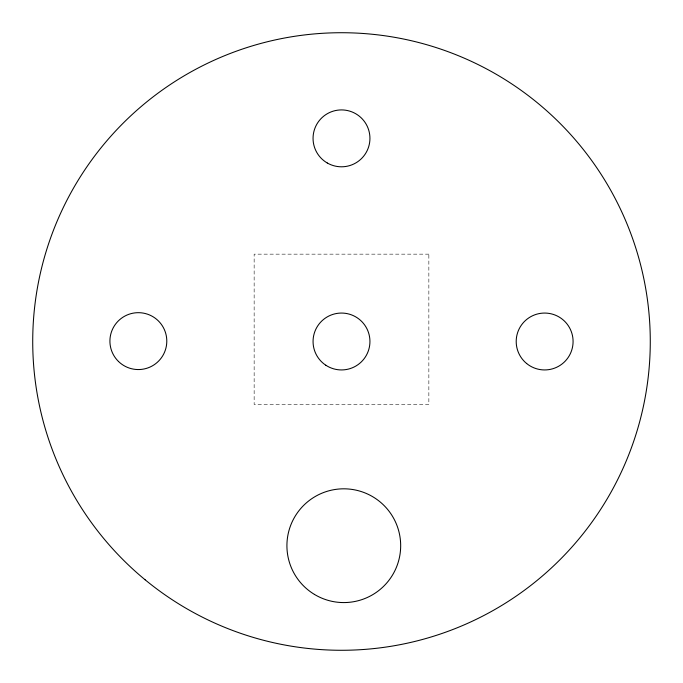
<?xml version="1.0" encoding="UTF-8"?>
<svg xmlns="http://www.w3.org/2000/svg" width="683" height="683" viewBox="0 0 683 683"><rect width="100%" height="100%" fill="white"/><g stroke="black" fill="none" stroke-linecap="round" stroke-linejoin="round"><path stroke-width="0.51" stroke-dasharray="3.42 2.56" d="M428.856 254.153L254.144 254.153L254.144 404.473L428.856 404.473L428.856 254.153"/><path stroke-width="1.02" d="M118.475 361.452A28.438 28.438 0 0 0 165.909 348.168A28.438 28.438 0 0 0 130.692 313.728A28.438 28.438 0 0 0 118.475 361.452M325.808 365.217A28.438 28.438 0 0 0 369.887 343.225A28.438 28.438 0 0 0 328.805 316.05A28.438 28.438 0 0 0 325.808 365.217M526.653 363.527A28.438 28.438 0 0 0 572.713 346.068A28.438 28.438 0 0 0 534.567 314.906A28.438 28.438 0 0 0 526.653 363.527M314.402 594.389A56.877 56.877 0 0 0 400.665 546.801A56.877 56.877 0 0 0 316.323 495.892A56.877 56.877 0 0 0 314.402 594.389M327.277 162.989A28.438 28.438 0 0 0 369.938 138.359A28.438 28.438 0 0 0 327.277 113.728A28.438 28.438 0 0 0 327.277 162.989M145.129 579.79A308.776 308.776 0 0 0 646.05 392.418A308.776 308.776 0 0 0 233.321 52.292A308.776 308.776 0 0 0 145.129 579.79"/></g></svg>
